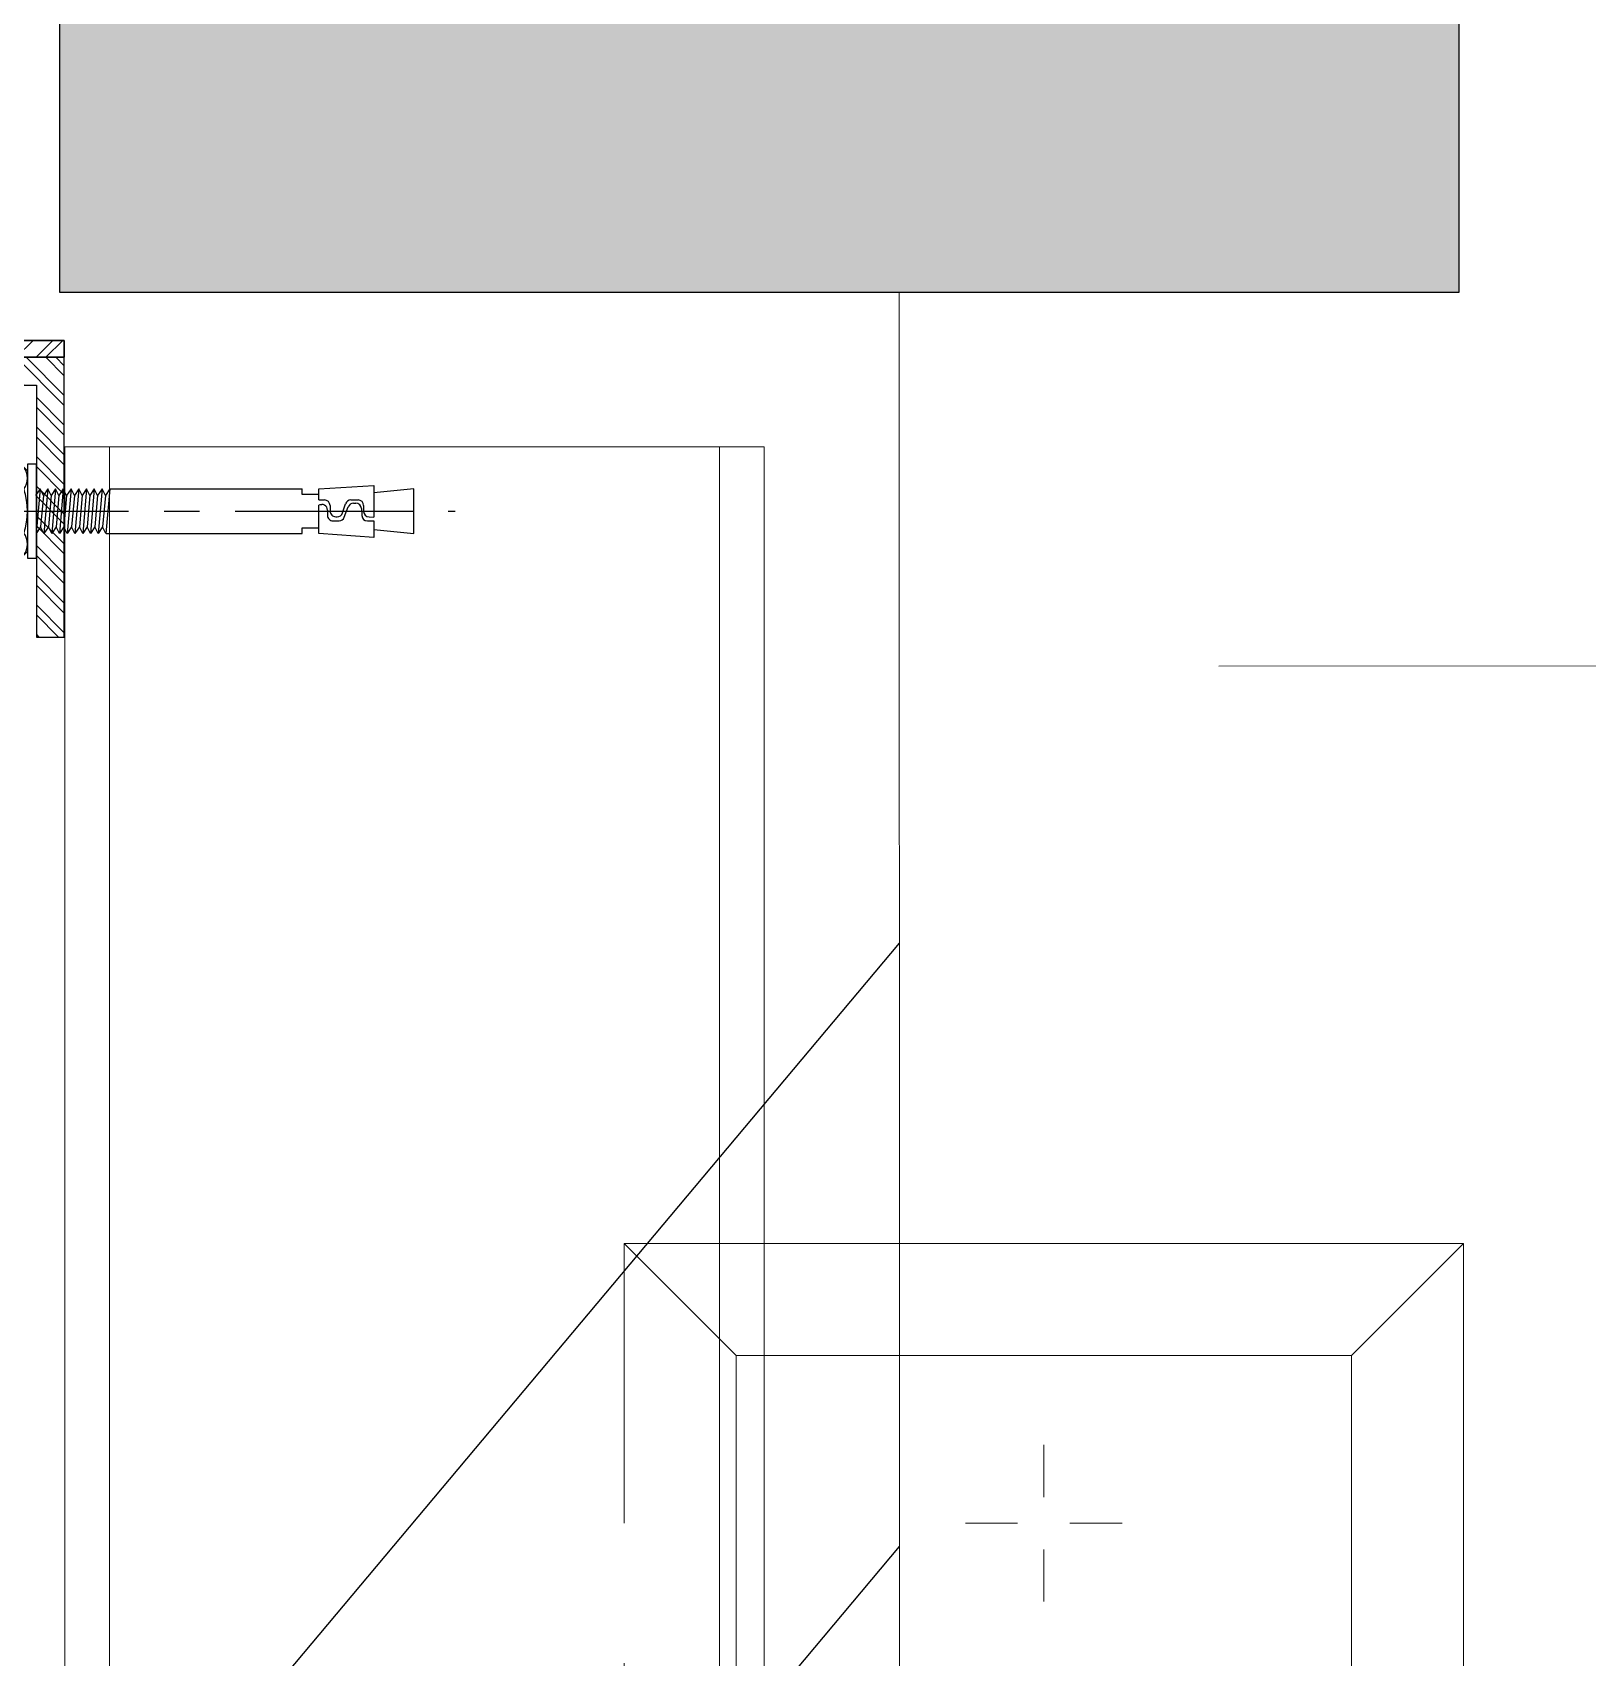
# Model space of a CAD drawing. Header units: millimetres. Extents: x 652937 to 1670132, y 1473552 to 2851037.
# Drawn here: x 708522.7 to 708800.7, y 1525126.2 to 1525416.7 of the extents above; entities that cross this region are included whole.
import ezdxf

# ---------------------------------------------------------------- set-up
doc = ezdxf.new("R2010")
doc.units = ezdxf.units.MM
doc.set_wipeout_variables(frame=1)
for name, pattern in [('CENTER', [50.800000000000004, 31.75, -6.35, 6.35, -6.35]), ('HIDDEN', [0.375, 0.25, -0.125]), ('XKITLINE00', [0])]:
    doc.linetypes.add(name, pattern=pattern)
for name, color, linetype in [('000 - CONCRETE_COL_HATCH_', 7, 'Continuous'), ('000 - CONCRETE_COL_MAIN_COLOR_1', 7, 'Continuous'), ('000 - CONCRETE_COL_WIPEOUT_', 7, 'Continuous'), ('000 - STRUCTURE_STEEL_ACCESORIES_SUB_COLOR_3', 7, 'Continuous'), ('010 - ASPG_ACCESSORIES_HATCH_', 7, 'Continuous'), ('010 - ASPG_ACCESSORIES_MAIN_COLOR_1', 7, 'Continuous'), ('010 - ASPG_ACCESSORIES_SUB_COLOR_1', 7, 'Continuous'), ('010 - ASPG_FASTERN_HIDDEN_', 7, 'Continuous'), ('010 - ASPG_FASTERN_MAIN_COLOR_1', 7, 'Continuous'), ('010 - ASPG_FASTERN_SUB_COLOR_2', 7, 'Continuous'), ('BOLT & SCREW', 7, 'Continuous'), ('DIM', 7, 'Continuous'), ('TEXT', 7, 'Continuous'), ('tube-stopper', 7, 'Continuous')]:
    doc.layers.add(name, color=color, linetype=linetype)
doc.layers.add('000 - STRUCTURE_STEEL_ACCESORIES_DEF_SUB', color=7, linetype='Continuous', plot=False)
for name, color, linetype, lineweight in [('12-GRID', 7, 'CENTER', 13), ('A-230-M_FLOOR', 7, 'Continuous', 25), ('A-FLOR-E', 7, 'Continuous', 9), ('A-WALL', 7, 'Continuous', 25), ('Bolt', 7, 'Continuous', 0), ('Part', 7, 'Continuous', 0), ('S-230-A-FLOOR', 7, 'Continuous', 9)]:
    doc.layers.add(name, color=color, linetype=linetype, lineweight=lineweight)

# ---------------------------------------------------------------- blocks, each defined once
blk = doc.blocks.new('opening')
at = {"layer": 'A-230-M_FLOOR', "color": 7, "linetype": 'HIDDEN', "ltscale": 30}
blk.add_lwpolyline([(6.959782818565145, 13.7348898552591), (23.21289063012227, 1.69725772831589)], dxfattribs=at)
blk = doc.blocks.new('C25')
at = {"layer": 'S-230-A-FLOOR', "color": 7, "linetype": 'HIDDEN', "ltscale": 5}
blk.add_lwpolyline([(0.1249999984866008, 0.1999999999534339), (0.1249999989522621, -0.2000000001862645), (-0.1250000006984919, -0.2000000004190952), (-0.1250000004656613, 0.1999999997206032)], close=True, dxfattribs=at)
blk = doc.blocks.new('3')
at = {"layer": 'Bolt', "color": 7, "linetype": 'XKITLINE00', "lineweight": 0}
for p, q in [((-112.5736927520484, 1.26185700437054), (-112.5736927520484, 1.215237003285438)), ((-112.6436927523464, 1.191857004538178), (-112.5970727512613, 1.191857004538178)), ((-112.5036927526817, 1.191857004538178), (-112.5503127509728, 1.191857004538178)), ((-112.5736927520484, 1.121857004705817), (-112.5736927520484, 1.168477003462613))]:
    blk.add_line(p, q, dxfattribs=at)
at = {"layer": 'Part', "color": 7, "linetype": 'HIDDEN', "lineweight": 0, "ltscale": 5}
for p, q in [((-111.6116760000587, 2.026765001006424), (-145.7311343774199, 2.027556576300412)), ((-111.6116889994591, 1.481765000149608), (-145.7311343774199, 1.482556577771902))]:
    blk.add_line(p, q, dxfattribs=at)
at = {"layer": 'Part', "color": 7, "linetype": 'HIDDEN', "lineweight": 0}
blk.add_line((-112.4236927507445, 1.466857003048062), (-112.3236927511171, 1.566857003141195), dxfattribs=at)
at = {"layer": 'Part', "color": 7, "lineweight": 0}
blk.add_line((-112.3236927511171, 0.8168570036068559), (-112.4236927507445, 0.9168570036999881), dxfattribs=at)
for points in [[(-145.7311343783513, 1.44255657820031), (-111.6116889994591, 1.441765000578016), (-111.6116749998182, 2.066765000578016), (-145.7311343783513, 2.067557397764176)], [(-112.4236927507445, 1.466857003048062), (-113.5236927522346, 1.466857003048062), (-113.5236927522346, 0.9168570036999881), (-112.4236927507445, 0.9168570036999881)]]:
    blk.add_lwpolyline(points, close=True, dxfattribs=at)
at = {"layer": 'Part', "color": 7, "linetype": 'HIDDEN', "lineweight": 0}
blk.add_lwpolyline([(-112.3236927511171, 1.438347314484417), (-112.3236927511171, 1.566857003141195), (-113.6236927518621, 1.566857003141195), (-113.6236927518621, 1.438274417538196)], dxfattribs=at)
at = {"layer": 'Part', "color": 7, "lineweight": 0}
blk.add_lwpolyline([(-113.6236927518621, 1.438274417538196), (-113.6236927518621, 0.8168570036068559), (-112.3236927511171, 0.8168570036068559), (-112.3236927511171, 1.438347314484417)], dxfattribs=at)
blk = doc.blocks.new('*U8331')
at = {"color": 7}
blk.add_wipeout([(125.02906497364049, 200.01818983134524), (125.02906497364046, -200.0180575717828), (-125.0289776755732, -200.01807844806828), (-125.0289776755732, 200.01816895505976)], dxfattribs=at).dxf.layer = '000 - CONCRETE_COL_WIPEOUT_'
at = {"layer": '000 - CONCRETE_COL_HATCH_'}
h = blk.add_hatch(dxfattribs=at)
h.set_pattern_fill('AR-CONC', scale=0.05, style=0)
h.set_pattern_definition([(49.99999999999999, (0, 0), (9.1092334498002, -0.7969542769451543), [0.9525000000000001, -10.4775]), (355, (0, 0), (-1.762171071248467, 9.552842261951758), [0.762, -8.3820292085]), (100.4514447, (0.7591003500000001, -0.066412675), (7.347062354517664, 8.755887595609755), [0.80950044, -8.904512229999998]), (46.18420000000001, (0, 2.54), (13.5539520446065, -2.102116396636358), [1.42875, -15.71625]), (96.63555760999996, (1.129495, 2.364825), (11.87020670257515, 12.37130622988608), [1.214251157, -13.356780408]), (351.1841511700001, (0, 2.54), (11.87020670324885, 12.37130622927663), [1.1429983535, -12.572986596]), (21, (1.27, 1.905), (7.580719563456625, -5.11325990935438), [0.9525000000000001, -10.4775]), (326.0000000000001, (1.27, 1.905), (3.090101417382354, 9.209398306115963), [0.762, -8.382]), (71.45144499999999, (1.90172663, 1.478895005), (10.67082096393581, 4.096138444295263), [0.8095004400000001, -8.90449688]), (37.50000000000001, (0, 0), (0.1544301625295909, 4.227751943657656), [0, -8.2804, 0, -8.509, 0, -8.41375]), (7.499999999999999, (0, 0), (3.340983125515288, 5.009028740905975), [0, -4.8514, 0, -8.0899, 0, -3.20675]), (327.5, (-2.8321, 0), (6.77952975834357, -0.2864371996336722), [0, -3.175, 0, -9.906, 0, -13.1445]), (317.5, (-4.1021, 0), (7.406459069300903, 1.271324551666652), [0, -4.1275, 0, -6.578600000000001, 0, -9.3345])])
h.paths.add_polyline_path([(-125.0290213246105, -200.0181341397067), (-125.0290213246104, 200.0181132634213), (125.0290213246105, 200.0181341397067), (125.0290213246104, -200.0181132634213)])
at = {"layer": '000 - CONCRETE_COL_MAIN_COLOR_1', "color": 7}
blk.add_lwpolyline([(-125.0290213246105, -200.0181341397067), (-125.0290213246104, 200.0181132634213), (125.0290213246105, 200.0181341397067), (125.0290213246104, -200.0181132634213), (-125.0290213246105, -200.0181341397067)], close=True, dxfattribs=at)
blk = doc.blocks.new('W-1-PP18-ST_ENT3_REV02_20260413-050421_PP18_ENT3_MAIN_PLAN')
at = {"layer": 'A-FLOR-E'}
h = blk.add_hatch(dxfattribs=at)
h.set_pattern_fill('CROSS', scale=50, angle=210.7689957793228)
h.set_pattern_definition([(90.00830806532014, (9903.888727165991, -26817.57823354565), (-317.5460351444216, 317.453958179856), [158.75, -476.2500000000001]), (180.0083080653204, (9983.252216689521, -26738.19172452204), (-317.453958179856, -317.5460351444216), [158.75, -476.2500000000001])])
h.paths.add_polyline_path([(10552.7724922637, -11720.10914213024), (10552.65647391812, -10919.99999969266), (11302.45717344829, -10919.89127639681), (11302.5731920267, -11720.00041860156)], flags=16)
h.paths.add_polyline_path([(18712.43403395661, -10369.24719647504), (18712.7101582943, -10275.13879491016), (20062.22330671758, -10274.98557907529), (20062.223306834, -7304.822206497192), (20062.22330718325, 1006.469529820606), (8350.240529375384, 1013.833130011335), (8352.581507619703, -15559.00517199188), (13097.40324537293, -15549.91630767472), (13097.37388473027, -10370.04009564407)])
at = {"layer": 'TEXT'}
h = blk.add_hatch(dxfattribs=at)
h.set_pattern_fill('ANSI34', scale=21.83100767730449, angle=305.7689957793228)
h.set_pattern_definition([(230.0083080653204, (16484.82354204194, -22407.65041881241), (318.6218556715972, -267.276760314056), []), (230.0083080653204, (16387.17373050773, -22416.20793845505), (318.6218556715972, -267.276760314056), []), (230.0083080653204, (16289.52391897351, -22424.76545809768), (318.6218556715972, -267.276760314056), []), (230.0083080653204, (16191.87388997548, -22433.3229965996), (318.6218556715972, -267.276760314056), [])])
h.paths.add_polyline_path([(8351.9099206666, -15550.10326229967), (8350.218025129521, 1004.77125053294), (20060.18423601077, 1006.600863533095), (20061.87613178068, -15548.27364929952)], flags=16)
h.paths.add_polyline_path([(8201.931672031293, -15700.12501231395), (8201.109208492795, 1155.654514906928), (20210.65068731573, 1155.931012239307), (20211.47315085423, -15699.84851498157)])
at = {"layer": 'A-WALL', "color": 7, "lineweight": 13}
blk.add_lwpolyline([(20062.22330718325, 1006.469529820606), (20062.22330648475, -15549.88525924273), (8352.604010701412, -15549.943291815), (8350.218026293674, 1004.771250067279)], close=True, dxfattribs=at)
at = {"color": 7}
for name, p, xscale, yscale, zscale, rotation in [('3', (8614.437109767692, 23052.34119994566), 200.000000000001, 200.000000000001, 200.000000000001, 90), ('opening', (9903.249421250308, -22408.60476810485), 1000, 1000, 1000, 90.00830806532032)]:
    blk.add_blockref(name, p, dxfattribs=dict(at, xscale=xscale, yscale=yscale, zscale=zscale, rotation=rotation))
at = {"layer": 'DIM', "color": 7, "xscale": 1000, "yscale": 1000, "zscale": 1000, "rotation": 0.008308171340985448}
blk.add_blockref('C25', (8325.224868580932, 957.5845221988857), dxfattribs=at)
at = {"color": 7}
blk.add_blockref('*U8331', (8325.224867707817, 957.584521966055), dxfattribs=at)
blk = doc.blocks.new('*U8431')
at = {"layer": '12-GRID', "color": 7, "linetype": 'CENTER'}
blk.add_line((0, 6.142561988594025), (0, -18.19999999999891), dxfattribs=at)
at = {"layer": 'BOLT & SCREW', "color": 7}
for p, q in [((-4.170000000000073, 5.049999999999272), (-4.170000000000073, 1.200000000000728)), ((3.127500000000509, 5.450000000000728), (-3.127500000000509, 5.450000000000728)), ((-2.084999999999127, 5.049999999999272), (-2.084999999999127, 1.200000000000728)), ((2.084999999999127, 5.049999999999272), (2.084999999999127, 1.200000000000728)), ((4.170000000000073, 5.049999999999272), (4.170000000000073, 1.200000000000728)), ((-5.5, 0.5499999999992724), (-5.5, 0)), ((5.5, 0), (-5.5, 0)), ((-5.200000000000728, 0.8500000000003638), (-4.170000000000073, 1.200000000000728)), ((5.200000000000728, 0.8500000000003638), (-5.200000000000728, 0.8500000000003638)), ((4.170000000000073, 1.200000000000728), (-4.170000000000073, 1.200000000000728)), ((-2.57630675031578, 0.8500000000003638), (-2.084999999999127, 1.200000000000728)), ((-2.084999999999127, -1.547816335794778), (-2.084999999999127, 0)), ((2.44630675031658, 0.8500000000003638), (2.084999999999127, 1.200000000000728)), ((2.084999999999013, -1.047816335789321), (2.084999999999127, 0)), ((5.200000000000728, 0.8500000000003638), (4.170000000000073, 1.200000000000728)), ((5.5, 0.5499999999992724), (5.5, 0)), ((-2.729999999999563, -1.899999999995998), (2.729999999999563, -1.399999999995998)), ((-2.729999999999563, -1.899999999995998), (-2.084999999999127, -1.547816335789321)), ((-2.729999999999563, -1.899999999995998), (-2.084999999999127, -2.252183664200857)), ((-2.084999999999127, -1.547816335789321), (2.084999999999127, -1.047816335789321)), ((-2.084999999999127, -2.252183664200857), (2.084999999999127, -1.752183664200857)), ((-2.084999999999013, -3.347816335790412), (-2.084999999999127, -2.252183664206314)), ((-2.084999999999127, -3.347816335790412), (2.084999999999127, -2.847816335790412)), ((2.729999999999563, -1.399999999995998), (2.084999999999127, -1.047816335789321)), ((2.729999999999563, -1.399999999995998), (2.084999999999127, -1.752183664200857)), ((2.084999999999013, -2.847816335790412), (2.0849999999989, -1.752183664201084)), ((2.729999999999563, -3.19999999999709), (2.084999999999127, -2.847816335790412)), ((-2.729999999999563, -3.69999999999709), (2.729999999999563, -3.19999999999709)), ((-2.729999999999563, -3.69999999999709), (-2.084999999999127, -3.347816335790412)), ((-2.729999999999563, -3.69999999999709), (-2.084999999999127, -4.052183664201948)), ((-2.729999999999563, -5.499999999998181), (2.729999999999563, -4.999999999998181)), ((-2.729999999999563, -5.499999999998181), (2.729999999999563, -4.999999999998181)), ((-2.729999999999563, -5.499999999998181), (-2.084999999999127, -5.147816335791504)), ((-2.729999999999563, -5.499999999998181), (-2.084999999999127, -5.147816335791504)), ((-2.729999999999563, -5.499999999998181), (-2.084999999999127, -5.852183664203039)), ((-2.729999999999563, -5.499999999998181), (-2.084999999999127, -5.852183664203039)), ((-2.084999999999127, -4.052183664201948), (2.084999999999127, -3.552183664201948)), ((-2.0849999999989, -5.147816335791504), (-2.084999999999013, -4.052183664201948)), ((-2.084999999999127, -5.147816335791504), (2.084999999999127, -4.647816335791504)), ((-2.084999999999127, -5.147816335791504), (2.084999999999127, -4.647816335791504)), ((-2.084999999999127, -5.852183664203039), (2.084999999999127, -5.352183664203039)), ((-2.084999999999127, -5.852183664203039), (2.084999999999127, -5.352183664203039)), ((2.729999999999563, -3.19999999999709), (2.084999999999127, -3.552183664201948)), ((2.084999999999241, -4.647816335791504), (2.084999999999241, -3.552183664201948)), ((2.729999999999563, -4.999999999998181), (2.084999999999127, -4.647816335791504)), ((2.729999999999563, -4.999999999998181), (2.084999999999127, -4.647816335791504)), ((2.729999999999563, -4.999999999998181), (2.084999999999127, -5.352183664203039)), ((2.729999999999563, -4.999999999998181), (2.084999999999127, -5.352183664203039)), ((2.084999999999127, -6.447816335792595), (2.084999999999127, -5.352183664203039)), ((2.084999999999127, -6.447816335792595), (2.084999999999241, -5.352183664203039)), ((-2.729999999999563, -7.299999999999272), (2.729999999999563, -6.799999999999272)), ((-2.729999999999563, -7.299999999999272), (-2.084999999999127, -6.947816335792595)), ((-2.729999999999563, -7.299999999999272), (-2.084999999999127, -7.652183664204131)), ((-2.084999999999127, -6.947816335792595), (-2.0849999999989, -5.852183664203039)), ((-2.084999999999127, -6.947816335792595), (-2.084999999999127, -5.852183664203039)), ((-2.084999999999127, -6.947816335792595), (2.084999999999127, -6.447816335792595)), ((-2.084999999999127, -7.652183664204131), (2.084999999999127, -7.152183664204131)), ((-2.084999999999127, -8.747816335793686), (-2.084999999999127, -7.652183664204131)), ((-2.084999999999127, -8.747816335793686), (-1.064489079482883, -8.605286877620529)), ((0.4333070988686814, -8.43729858455481), (2.084999999999127, -8.247816335793686)), ((0.7141825614198751, -8.775605983184505), (2.729999999999563, -8.599999999998545)), ((2.729999999999563, -6.799999999999272), (2.084999999999127, -6.447816335792595)), ((2.729999999999563, -6.799999999999272), (2.084999999999127, -7.152183664204131)), ((2.084999999999127, -8.247816335793686), (2.084999999999127, -7.152183664204131)), ((2.729999999999563, -8.599999999998545), (2.084999999999127, -8.247816335793686)), ((2.729999999999563, -8.599999999998545), (2.084999999999127, -8.952183664205222)), ((-2.729999999999563, -9.099999999998545), (-2.084999999999127, -8.747816335793686)), ((-2.729999999999563, -9.099999999998545), (-1.568355612604137, -8.982641209644498)), ((-2.729999999999563, -9.099999999998545), (-2.084999999999127, -9.452183664205222)), ((-2.729999999999563, -10.89999999999964), (-2.084999999999127, -10.54781633579296)), ((-2.729999999999563, -10.89999999999964), (-1.844567201240352, -10.81054635710279)), ((-2.729999999999563, -10.89999999999964), (-2.084999999999127, -11.25218366420449)), ((-2.084999999999127, -9.452183664205222), (-1.629698446698967, -9.388594061787444)), ((-2.084999999999127, -10.54781633579296), (-2.084999999999127, -9.452183664205222)), ((-2.084999999999127, -10.54781633579296), (-1.798826981090315, -10.50784803706301)), ((-2.084999999999127, -11.25218366420449), (-1.907557413303948, -11.22740118002912)), ((-2.084999999999127, -12.40167565273805), (-2.084999999999127, -11.25218366420449)), ((0.7141825614198751, -9.102437496409038), (2.084999999999127, -8.952183664205222)), ((0.7141825614198751, -10.20507654483481), (2.084999999999127, -10.04781633579296)), ((0.7141825614198751, -10.57560598318378), (2.729999999999563, -10.39999999999964)), ((0.7141825614198751, -10.90243749640831), (2.084999999999127, -10.75218366420449)), ((2.084999999999127, -10.04781633579296), (2.084999999999127, -8.952183664205222)), ((2.729999999999563, -10.39999999999964), (2.084999999999127, -10.04781633579296)), ((2.729999999999563, -10.39999999999964), (2.084999999999127, -10.75218366420449)), ((2.084999999999127, -10.75218366420449), (2.084999999999127, -15.59999999999854)), ((-2.084999999999127, -12.40167565273805), (-2.084999999999127, -15.59999999999854)), ((0, -17.19999999999891), (-2.084999999999127, -15.59999999999854)), ((0, -17.19999999999891), (2.084999999999127, -15.59999999999854))]:
    blk.add_line(p, q, dxfattribs=at)
blk.add_lwpolyline([(0, -17.19999999999891), (0.7141825614198751, -11.45704931750151), (0.7141825614198751, -8.736688384093213, 0.4176573264866609), (0.4106596181591158, -8.436709070021607, 0.07099332720072511), (-1.529698998669119, -8.726820576112004), (-2.084999999999127, -12.40167565273805)], format="xyb", dxfattribs=at)
for centre, radius, start, end in [((-3.127500000000509, 3.891492187500262), 1.55850781249987, 48.01707852331997, 131.98292147668), ((0, -0.1840312499989523), 5.634031249999114, 68.2799117114248, 111.7200882885752), ((3.127500000000509, 3.891492187500262), 1.558507812499965, 48.01707852331997, 131.98292147668), ((-5.200000000000728, 0.5499999999992724), 0.3, 90, 180), ((5.200000000000728, 0.5499999999992724), 0.3, 0, 90)]:
    blk.add_arc(centre, radius, start, end, dxfattribs=at)
blk = doc.blocks.new('G$C7D677D58')
at = {"layer": 'tube-stopper'}
h = blk.add_hatch(dxfattribs=at)
h.set_pattern_fill('ANSI35', scale=0.02, angle=280.6768409131589, style=0)
h.set_pattern_definition([(145.6768409131589, (67.45353497568851, -13.09426057516771), (0.00281929956869494, 0.00412935224241727), []), (145.6768409131589, (67.45006064978782, -13.09491560150343), (0.00281929956869494, 0.00412935224241727), [0.006249999999999968, -0.001249999999999992, 0, -0.001249999999999992])])
h.paths.add_polyline_path([(0.02989179726182556, 0.01545000000078289), (0.02447319464567954, 0.01545000000078289), (0.02447319464567954, 0.0005500000004303729), (0.02989179726182556, 0.0005500000004303729)])
at = {"layer": '000 - STRUCTURE_STEEL_ACCESORIES_DEF_SUB', "color": 7, "ltscale": 0.1}
blk.add_line((0.03829179726176335, 0.007999999999924512), (0, 0.007999999999924512, -2.806346833239134e-06), dxfattribs=at)
at = {"layer": '000 - STRUCTURE_STEEL_ACCESORIES_SUB_COLOR_3', "color": 7}
for p, q in [((0.01247319464710017, 0.01492820323028354, -2.806346833239134e-06), (0.007673194646940829, 0.01492820323028354, -2.806346833239134e-06)), ((0.01327319464712673, 0, -2.806346833239134e-06), (0.01327319464712673, 0.01599999999996271, -2.806346833239134e-06)), ((0.01327319464712673, 0.01599999999996271, -2.806346833239134e-06), (0.01447319464705288, 0.01599999999996271, -2.806346833239134e-06)), ((0.01447319464705288, 0.01599999999996271, -2.806346833239134e-06), (0.01447319464705288, 0, -2.806346833239134e-06)), ((0.02989179726182556, 0), (0.02989179726182556, 0.01599999999996271)), ((0.02989179726182556, 0.01599999999996271), (0.03109179726175171, 0.01599999999996271)), ((0.03109179726175171, 0.01599999999996271), (0.03109179726175171, 0)), ((0.03109179726175171, 0.001071796769679167), (0.03109179726175171, 0.01492820323028354)), ((0.03589179726191105, 0.01492820323028354), (0.03109179726175171, 0.01492820323028354)), ((0.002400000000079672, 0.01199999999994361, -2.806346833239134e-06), (0.001600000000053114, 0.01119999999991705, -2.806346833239134e-06)), ((0.006873194647141645, 0.01199999999994361, -2.806346833239134e-06), (0.002400000000079672, 0.01199999999994361, -2.806346833239134e-06)), ((0.006873194647141645, 0.002803847577297347, -2.806346833239134e-06), (0.006873194647141645, 0.01319615242266536, -2.806346833239134e-06)), ((0.01327319464712673, 0.002803847577297347, -2.806346833239134e-06), (0.01327319464712673, 0.01319615242266536, -2.806346833239134e-06)), ((0.03669179726193761, 0.002803847577297347), (0.03669179726193761, 0.01319615242266536)), ((0.001600000000053114, 0.00479999999993197, -2.806346833239134e-06), (0.001600000000053114, 0.01119999999991705, -2.806346833239134e-06)), ((0.006873194647141645, 0.01119999999991705, -2.806346833239134e-06), (0.001600000000053114, 0.01119999999991705, -2.806346833239134e-06)), ((0.01247319464710017, 0.01146410161504718, -2.806346833239134e-06), (0.007673194646940829, 0.01146410161504718, -2.806346833239134e-06)), ((0.03589179726191105, 0.01146410161504718), (0.03109179726175171, 0.01146410161504718)), ((0.006873194647141645, 0.00479999999993197, -2.806346833239134e-06), (0.001600000000053114, 0.00479999999993197, -2.806346833239134e-06)), ((0.002400000000079672, 0.003999999999905413, -2.806346833239134e-06), (0.001600000000053114, 0.00479999999993197, -2.806346833239134e-06)), ((0.006873194647141645, 0.003999999999905413, -2.806346833239134e-06), (0.002400000000079672, 0.003999999999905413, -2.806346833239134e-06)), ((0.01247319464710017, 0.00453589838480184, -2.806346833239134e-06), (0.007673194646940829, 0.00453589838480184, -2.806346833239134e-06)), ((0.03589179726191105, 0.00453589838480184), (0.03109179726175171, 0.00453589838480184)), ((0.01247319464710017, 0.001071796769679167, -2.806346833239134e-06), (0.007673194646940829, 0.001071796769679167, -2.806346833239134e-06)), ((0.01447319464705288, 0, -2.806346833239134e-06), (0.01327319464712673, 0, -2.806346833239134e-06)), ((0.03109179726175171, 0), (0.02989179726182556, 0)), ((0.03589179726191105, 0.001071796769679167), (0.03109179726175171, 0.001071796769679167))]:
    blk.add_line(p, q, dxfattribs=at)
at = {"layer": '000 - STRUCTURE_STEEL_ACCESORIES_SUB_COLOR_3', "color": 7, "linetype": 'HIDDEN'}
for p, q in [((0.02989179726182556, 0.01199999999994361), (0.01447319464705288, 0.01199999999994361, -2.806346833239134e-06)), ((0.02989179726182556, 0.01119999999991705), (0.01447319464705288, 0.01119999999991705, -2.806346833239134e-06)), ((0.02989179726182556, 0.00479999999993197), (0.01447319464705288, 0.00479999999993197, -2.806346833239134e-06)), ((0.02989179726182556, 0.003999999999905413), (0.01447319464705288, 0.003999999999905413, -2.806346833239134e-06))]:
    blk.add_line(p, q, dxfattribs=at)
at = {"layer": '000 - STRUCTURE_STEEL_ACCESORIES_SUB_COLOR_3', "color": 7, "elevation": -2.806346833239134e-06}
for points in [[(0.007673194646940829, 0.01492820323028354, 0.4618802153516978), (0.007673194646940829, 0.01146410161504718, 0.2309401076757868), (0.007673194646940829, 0.00453589838480184, 0.461880215351701), (0.007673194646940829, 0.001071796769679167)], [(0.01247319464710017, 0.01492820323028354, -0.4618802153516978), (0.01247319464710017, 0.01146410161504718, -0.2309401076757868), (0.01247319464710017, 0.00453589838480184, -0.461880215351701), (0.01247319464710017, 0.001071796769679167)], [(0.03589179726191105, 0.01492820323028354, -0.4618802153516978), (0.03589179726191105, 0.01146410161504718, -0.2309401076757868), (0.03589179726191105, 0.00453589838480184, -0.4618802153517009), (0.03589179726191105, 0.001071796769679167)]]:
    blk.add_lwpolyline(points, format="xyb", dxfattribs=at)
at = {"layer": 'tube-stopper', "color": 7}
blk.add_lwpolyline([(0.02989179726182556, 0.01545000000078289), (0.02447319464567954, 0.01545000000078289), (0.02447319464567954, 0.0005500000004303729), (0.02989179726182556, 0.0005500000004303729)], close=True, dxfattribs=at)
blk = doc.blocks.new('000_ASPG_TYP_FILES__ASPG_BK_TYPE_1')
at = {"layer": '010 - ASPG_ACCESSORIES_HATCH_'}
h = blk.add_hatch(dxfattribs=at)
h.set_pattern_fill('ANSI32', scale=10, angle=360)
h.set_pattern_definition([(315, (-21437.95921343371, -50286.00325589178), (-2.651650429449554, -2.651650429449553), []), (315, (-21436.19144648369, -50286.00325589178), (-2.651650429449554, -2.651650429449553), [])])
h.paths.add_polyline_path([(2.273743415770468e-10, -31.40024941744377), (3.000000000156434, -31.40024941744377), (3.000000000156433, -50.00000000023283), (0, -50.00000000023283)])
h.paths.add_polyline_path([(0, -2.78305378742516e-10), (11.78062006374603, -2.78305378742516e-10), (11.91500000004453, -0.1825785293985973), (11.91500000004453, -1.247816336041069), (11.27000000019507, -1.60000000033142), (11.91500000004453, -1.952183664621771), (11.91500000004453, -3.000000000321052), (3.000000000156433, -3.000000000321052), (3.000000000156433, -23.40024941740558), (2.273736754432321e-10, -23.40024941740558)])
h.paths.add_polyline_path([(16.08500000020285, -1.452183664519907), (16.73000000005231, -1.100000000229556), (16.08500000020285, -0.7478163361665793), (16.08500000020285, -2.78305378742516e-10), (25.00000000009095, -2.78305378742516e-10), (25.00000000009095, -3.000000000321052), (16.08500000020285, -2.984802567931183)])
at = {"layer": '010 - ASPG_ACCESSORIES_MAIN_COLOR_1', "color": 7}
blk.add_lwpolyline([(25.00000000009095, -2.78305378742516e-10), (0, -2.78305378742516e-10), (0, -50.00000000023283), (3.000000000156433, -50.00000000023283), (3.000000000156433, -3.000000000321052), (25.00000000009095, -3.000000000321052)], close=True, dxfattribs=at)
at = {"layer": '010 - ASPG_ACCESSORIES_SUB_COLOR_1', "color": 7, "elevation": -0.002806346833239131}
for points in [[(0, -2.78305378742516e-10), (11.78062006374603, -2.78305378742516e-10), (11.91500000004453, -0.1825785293985973), (11.91500000004453, -1.247816336041069), (11.27000000019507, -1.60000000033142), (11.91500000004453, -1.952183664621771), (11.91500000004453, -3.000000000321052), (3.000000000156433, -3.000000000321052), (3.000000000156433, -23.40024941740558), (2.273736754432321e-10, -23.40024941740558)], [(16.08500000020285, -1.452183664519907), (16.73000000005231, -1.100000000229556), (16.08500000020285, -0.7478163361665793), (16.08500000020285, -2.78305378742516e-10), (25.00000000009095, -2.78305378742516e-10), (25.00000000009095, -3.000000000321052), (16.08500000020285, -2.984802567931183)], [(2.273736754432321e-10, -31.40024941744377), (3.000000000156433, -31.40024941744377), (3.000000000156433, -50.00000000023283), (0, -50.00000000023283)]]:
    blk.add_lwpolyline(points, close=True, dxfattribs=at)
blk = doc.blocks.new('000_ASPG_TYP_FILES_20260218-041527_ASPG_BK_TYPE_2')
at = {"layer": '010 - ASPG_ACCESSORIES_HATCH_'}
h = blk.add_hatch(dxfattribs=at)
h.set_pattern_fill('ANSI32', scale=10)
h.set_pattern_definition([(45, (-3428.177979928396, 1640.95329417633), (-2.651650429449553, 2.651650429449553), []), (45, (-3426.410212978396, 1640.95329417633), (-2.651650429449553, 2.651650429449553), [])])
h.paths.add_polyline_path([(0, 49.99999999995453), (-4.999999999995453, 49.99999999995453), (-4.999999999995453, 4.999999999995453), (-49.99999999995453, 4.999999999995453), (-49.99999999995453, 0), (0, 0)])
at = {"layer": '010 - ASPG_ACCESSORIES_MAIN_COLOR_1', "color": 7}
blk.add_lwpolyline([(0, 49.99999999995453), (-4.999999999995453, 49.99999999995453), (-4.999999999995453, 4.999999999995453), (-49.99999999995453, 4.999999999995453), (-49.99999999995453, 0), (0, 0)], close=True, dxfattribs=at)
blk = doc.blocks.new('000_ASPG_TYP_FILES_EXPANSION_BOLT_1')
at = {"layer": '010 - ASPG_FASTERN_HIDDEN_', "color": 7, "linetype": 'CENTER'}
blk.add_line((-15.26864065614063, 9.349345953436885e-16), (74.85623900254723, -4.583622674533936e-15), dxfattribs=at)
at = {"layer": '010 - ASPG_FASTERN_MAIN_COLOR_1', "color": 7}
for p, q in [((-8.000000000029104, 7.211963661015035), (-7.359999999956925, 7.851963660985349)), ((-8.000000000029104, 7.211963661015035), (-8.000000000029104, -7.211963661000481)), ((-7.359999999956925, 7.851963660985349), (-2.24000000001979, 7.851963660985348)), ((-1.600000000034924, 7.211963661015034), (-2.24000000001979, 7.851963660985348)), ((-1.600000000034924, 7.211963661015034), (-1.600000000034925, -7.211963661000482)), ((-7.359999999956926, 3.925981830441743), (-2.24000000001979, 3.925981830441742)), ((-7.359999999956926, -3.92598183042719), (-2.240000000019791, -3.92598183042719)), ((-7.359999999956927, -7.851963660985347), (-8.000000000029104, -7.211963661000481)), ((-7.359999999956927, -7.851963660985347), (-2.240000000019791, -7.851963660985348)), ((-2.240000000019791, -7.851963660985348), (-1.600000000034925, -7.211963661000482))]:
    blk.add_line(p, q, dxfattribs=at)
blk.add_lwpolyline([(-1.600000000034925, -8.400000000052387), (-5.143516556450961e-16, -8.400000000052387), (5.143516556450961e-16, 8.400000000052387), (-1.600000000034924, 8.400000000052387)], close=True, dxfattribs=at)
for centre, radius, start, end in [((-4.66958333333605, 5.888972745771753), 3.330416666666676, 143.8846352637614, 216.115364737895), ((-4.930416666640667, 5.888972745771753), 3.330416666666676, 323.884635262105, 36.11536473623859), ((4.361666666693054, -2.670750561156677e-16), 12.36166666666667, 161.4825631773627, 198.5174368226373), ((-13.96166666666977, 8.549055197049716e-16), 12.36166666666667, 341.4825631773626, 18.51743682263733), ((-4.66958333333605, -5.888972745771753), 3.330416666666676, 143.884635262105, 216.1153647362386), ((-4.930416666640667, -5.888972745771753), 3.330416666666676, 323.8846352637614, 36.11536473789496)]:
    blk.add_arc(centre, radius, start, end, dxfattribs=at)
at = {"layer": '010 - ASPG_FASTERN_SUB_COLOR_2', "color": 7}
for p, q in [((-10.9215796769422, 4.000000000014553), (-11.72089587236405, 2.799999999973807)), ((-10.9215796769422, 4.000000000014553), (-11.61439999999129, -4.000000000014551)), ((-10.33270272545633, 2.799999999973807), (-10.9215796769422, 4.000000000014553)), ((-9.535979677020805, 4.000000000014553), (-10.33270272545633, 2.799999999973807)), ((-9.535979677020805, 4.000000000014553), (-10.22880000004079, -4.000000000014551)), ((-8.947102725418517, 2.799999999973807), (-9.535979677020805, 4.000000000014553)), ((-8.150379676982993, 4.000000000014553), (-8.947102725418517, 2.799999999973807)), ((-8.150379676982993, 4.000000000014553), (-8.84320000000298, -4.000000000014551)), ((0.6632203230692542, 4.000000000014552), (-0.1335027254826853, 2.799999999973807)), ((0.6632203230692542, 4.000000000014552), (-0.02959999995073328, -4.000000000014552)), ((1.25209727458423, 2.799999999973807), (0.6632203230692542, 4.000000000014552)), ((2.048820323019755, 4.000000000014552), (1.25209727458423, 2.799999999973807)), ((2.048820323019755, 4.000000000014552), (1.355999999999767, -4.000000000014552)), ((2.637697274622042, 2.799999999973807), (2.048820323019755, 4.000000000014552)), ((3.434420323057566, 4.000000000014552), (2.637697274622042, 2.799999999973807)), ((3.434420323057566, 4.000000000014552), (2.741600000037578, -4.000000000014552)), ((4.023297274572542, 2.799999999973806), (3.434420323057566, 4.000000000014552)), ((4.820020323008066, 4.000000000014552), (4.023297274572542, 2.799999999973806)), ((4.820020323008066, 4.000000000014552), (4.127199999988079, -4.000000000014552)), ((5.408897274610354, 2.799999999973806), (4.820020323008066, 4.000000000014552)), ((6.205620323045878, 4.000000000014552), (5.408897274610354, 2.799999999973806)), ((6.205620323045878, 4.000000000014552), (5.512800000025891, -4.000000000014552)), ((6.79449727453175, 2.799999999973806), (6.205620323045878, 4.000000000014552)), ((7.591220322996378, 4.000000000014551), (6.79449727453175, 2.799999999973806)), ((7.591220322996378, 4.000000000014551), (6.898399999947287, -4.000000000014552)), ((8.180097274598666, 2.799999999973806), (7.591220322996378, 4.000000000014551)), ((8.97682032303419, 4.000000000014551), (8.180097274598666, 2.799999999973806)), ((8.97682032303419, 4.000000000014551), (8.284000000014203, -4.000000000014553)), ((9.565697274520062, 2.799999999973806), (8.97682032303419, 4.000000000014551)), ((10.362420323072, 4.000000000014551), (9.565697274520062, 2.799999999973806)), ((10.362420323072, 4.000000000014551), (9.669600000052014, -4.000000000014553)), ((10.95129727458698, 2.799999999973806), (10.362420323072, 4.000000000014551)), ((11.7480203230225, 4.000000000014551), (10.95129727458698, 2.799999999973806)), ((11.7480203230225, 4.000000000014551), (11.05520000000251, -4.000000000014553)), ((12.33689727462479, 2.799999999973806), (11.7480203230225, 4.000000000014551)), ((13.13362032306031, 4.000000000014551), (12.33689727462479, 2.799999999973806)), ((13.13362032306031, 4.000000000014551), (12.44080000004033, -4.000000000014553)), ((13.13362032306031, 4.000000000014551), (47.5000000000291, 4.000000000014549)), ((47.5000000000291, 3.000000000043653), (47.5000000000291, 4.000000000014549)), ((50.50000000005821, 3.000000000043653), (47.5000000000291, 3.000000000043653)), ((50.50000000005821, 4.000000000014549), (60.29349832783919, 4.565945234964598)), ((50.50000000005821, 1.999999999956341), (50.50000000005821, 4.000000000014549)), ((60.29349832783919, 4.565945234964598), (60.29349832783919, -1.068101395154376)), ((67.5, 4.000000000014547), (60.29349832783919, 3.279349832839213)), ((67.5, -4.000000000014556), (67.5, 4.000000000014547)), ((-13.0000000000291, 1.999999999956345), (-12.16536610751064, 2.78428793490457)), ((-13.0000000000291, -1.999999999956343), (-13.0000000000291, 1.999999999956345)), ((-11.72089587236405, 2.799999999973807), (-12.20587009846349, -2.799999999973806)), ((-12.16536610751064, 2.78428793490457), (-11.71493255696259, 2.844075092638378)), ((-10.33270272545633, 2.799999999973807), (-10.81767695155577, -2.799999999973806)), ((-8.947102725418517, 2.799999999973807), (-9.432076951488853, -2.799999999973806)), ((1.25209727458423, 2.799999999973807), (0.7671230484847908, -2.799999999973807)), ((2.637697274622042, 2.799999999973807), (2.152723048435291, -2.799999999973807)), ((4.023297274572542, 2.799999999973806), (3.538323048473103, -2.799999999973807)), ((5.408897274610354, 2.799999999973806), (4.923923048423603, -2.799999999973807)), ((6.79449727453175, 2.799999999973806), (6.309523048461415, -2.799999999973807)), ((8.180097274598666, 2.799999999973806), (7.695123048499227, -2.799999999973807)), ((9.565697274520062, 2.799999999973806), (9.080723048449727, -2.799999999973807)), ((10.95129727458698, 2.799999999973806), (10.46632304848754, -2.799999999973807)), ((12.33689727462479, 2.799999999973806), (11.85192304843804, -2.799999999973807)), ((50.50000000005821, 1.999999999956341), (51.5000000000291, 1.999999999956341)), ((50.50000000005821, -4.000000000014555), (50.50000000005821, 1.04255772453325)), ((50.65813716000412, 1.193949539578167), (51.02902187901782, 1.193949539578167)), ((52.02902187898871, 0.1939495396072712), (52.02902187898871, -0.7475786201248443)), ((52.5, 0.999999999970893), (52.5, -3.214697847761802e-15)), ((54.72792407794623, -0.3162277660012511), (55.27207592205377, 1.316227765986693)), ((55.03590488355258, -1.104050547830415), (55.74926603140193, 0.7656552351108951)), ((56.22075922007207, 1.999999999956341), (57.5, 1.999999999956341)), ((56.68357206514338, 1.409183307376221), (57.11225793708581, 1.409183307376221)), ((58.11087046129978, 0.4618428399699006), (58.17742339696269, -0.8002381526894204)), ((58.5, 0.9999999999708926), (58.5, -0.03725061344448835)), ((-13.0000000000291, -1.999999999956343), (-12.16536610751064, -2.835704890574561)), ((-11.61439999999129, -4.000000000014551), (-12.20587009846349, -2.799999999973806)), ((-10.81767695155577, -2.799999999973806), (-11.61439999999129, -4.000000000014551)), ((-10.22880000004079, -4.000000000014551), (-10.81767695155577, -2.799999999973806)), ((-9.432076951488853, -2.799999999973806), (-10.22880000004079, -4.000000000014551)), ((-8.84320000000298, -4.000000000014551), (-9.432076951488853, -2.799999999973806)), ((-8.046476951567456, -2.799999999973806), (-8.84320000000298, -4.000000000014551)), ((0.7671230484847908, -2.799999999973807), (-0.02959999995073328, -4.000000000014552)), ((1.355999999999767, -4.000000000014552), (0.7671230484847908, -2.799999999973807)), ((2.152723048435291, -2.799999999973807), (1.355999999999767, -4.000000000014552)), ((2.741600000037578, -4.000000000014552), (2.152723048435291, -2.799999999973807)), ((3.538323048473103, -2.799999999973807), (2.741600000037578, -4.000000000014552)), ((4.127199999988079, -4.000000000014552), (3.538323048473103, -2.799999999973807)), ((4.923923048423603, -2.799999999973807), (4.127199999988079, -4.000000000014552)), ((5.512800000025891, -4.000000000014552), (4.923923048423603, -2.799999999973807)), ((6.309523048461415, -2.799999999973807), (5.512800000025891, -4.000000000014552)), ((6.898399999947287, -4.000000000014552), (6.309523048461415, -2.799999999973807)), ((7.695123048499227, -2.799999999973807), (6.898399999947287, -4.000000000014552)), ((8.284000000014203, -4.000000000014553), (7.695123048499227, -2.799999999973807)), ((9.080723048449727, -2.799999999973807), (8.284000000014203, -4.000000000014553)), ((9.669600000052014, -4.000000000014553), (9.080723048449727, -2.799999999973807)), ((10.46632304848754, -2.799999999973807), (9.669600000052014, -4.000000000014553)), ((11.05520000000251, -4.000000000014553), (10.46632304848754, -2.799999999973807)), ((11.85192304843804, -2.799999999973807), (11.05520000000251, -4.000000000014553)), ((12.44080000004033, -4.000000000014553), (11.85192304843804, -2.799999999973807)), ((53.02902187895961, -1.747578620095741), (54.10159884969471, -1.747578620095741)), ((53.5, -0.9999999999708995), (53.77924077992793, -0.9999999999708995)), ((59.17603592126397, -1.747578620095741), (60.29349832783919, -1.747578620095741)), ((59.4620560821204, -1.036530483703249), (60.29349832783919, -1.068101395154376)), ((60.29349832783919, -1.747578620095741), (60.29349832783919, -4.689106779886064)), ((12.50000000005821, -4.000000000014553), (47.5000000000291, -4.000000000014555)), ((47.5000000000291, -4.000000000014555), (47.5000000000291, -3.000000000043659)), ((47.5000000000291, -3.000000000043659), (50.50000000005821, -3.000000000043659)), ((60.29349832783919, -4.689106779886064), (50.50000000005821, -4.000000000014555)), ((60.29349832783919, -3.27934983283922), (67.5, -4.000000000014556))]:
    blk.add_line(p, q, dxfattribs=at)
for centre, start, end in [((51.02902187901782, 0.1939495396072712), 0, 121.939390925067), ((51.5000000000291, 0.9999999999708931), 0, 90), ((56.22075922007207, 0.9999999999708927), 90, 161.565051177078), ((56.68357206514338, 0.4091833074053249), 90, 159.1163175735186), ((57.11225793708581, 0.4091833074053249), 3.018565158218145, 90), ((57.5, 0.9999999999708926), 0, 90), ((53.02902187895961, -0.7475786201248443), 180, 270), ((53.5, -3.27593018771917e-15), 180, 270), ((53.77924077992793, -3.293028754085677e-15), 270, 341.565051177078), ((54.10159884969471, -0.7475786201248444), 270, 339.1163175735186), ((59.17603592126397, -0.7475786201248448), 183.0185651582182, 270), ((59.4999999999709, -0.03725061344448841), 180, 267.825451638266)]:
    blk.add_arc(centre, 1, start, end, dxfattribs=at)
blk = doc.blocks.new('*U8433')
at = {"color": 7}
for name, p, rotation in [('*U8431', (-10.99999999996726, -3.000000000042746, 0.002806346833239138), 180), ('000_ASPG_TYP_FILES_EXPANSION_BOLT_1', (-52.50000000007232, -44.99999999998543, 0.002806346833239131), 270)]:
    blk.add_blockref(name, p, dxfattribs=dict(at, rotation=rotation))
for name, p in [('000_ASPG_TYP_FILES_20260218-041527_ASPG_BK_TYPE_2', (-25.00000000013642, -49.99999999967622, 0.002806346833239131)), ('000_ASPG_TYP_FILES__ASPG_BK_TYPE_1', (-25.00000000009095, 2.78305378742516e-10, 0.002806346833239131))]:
    blk.add_blockref(name, p, dxfattribs=at)
at = {"color": 7, "xscale": 1000, "yscale": 1000, "zscale": 1000}
blk.add_blockref('G$C7D677D58', (-46.47319464580869, -34.50000000042019, 0.002806346833239131), dxfattribs=at)

msp = doc.modelspace()

# ---------------------------------------------------------------- block references
at = {"color": 7}
msp.add_blockref('W-1-PP18-ST_ENT3_REV02_20260413-050421_PP18_ENT3_MAIN_PLAN', (700327.4221813822, 1524612.622296095), dxfattribs=at)

# ---------------------------------------------------------------- next in the draw order: block references
at = {"color": 7, "rotation": 90}
msp.add_blockref('*U8433', (708478.4221813788, 1525383.622296094), dxfattribs=at)

doc.saveas('drawing.dxf')
